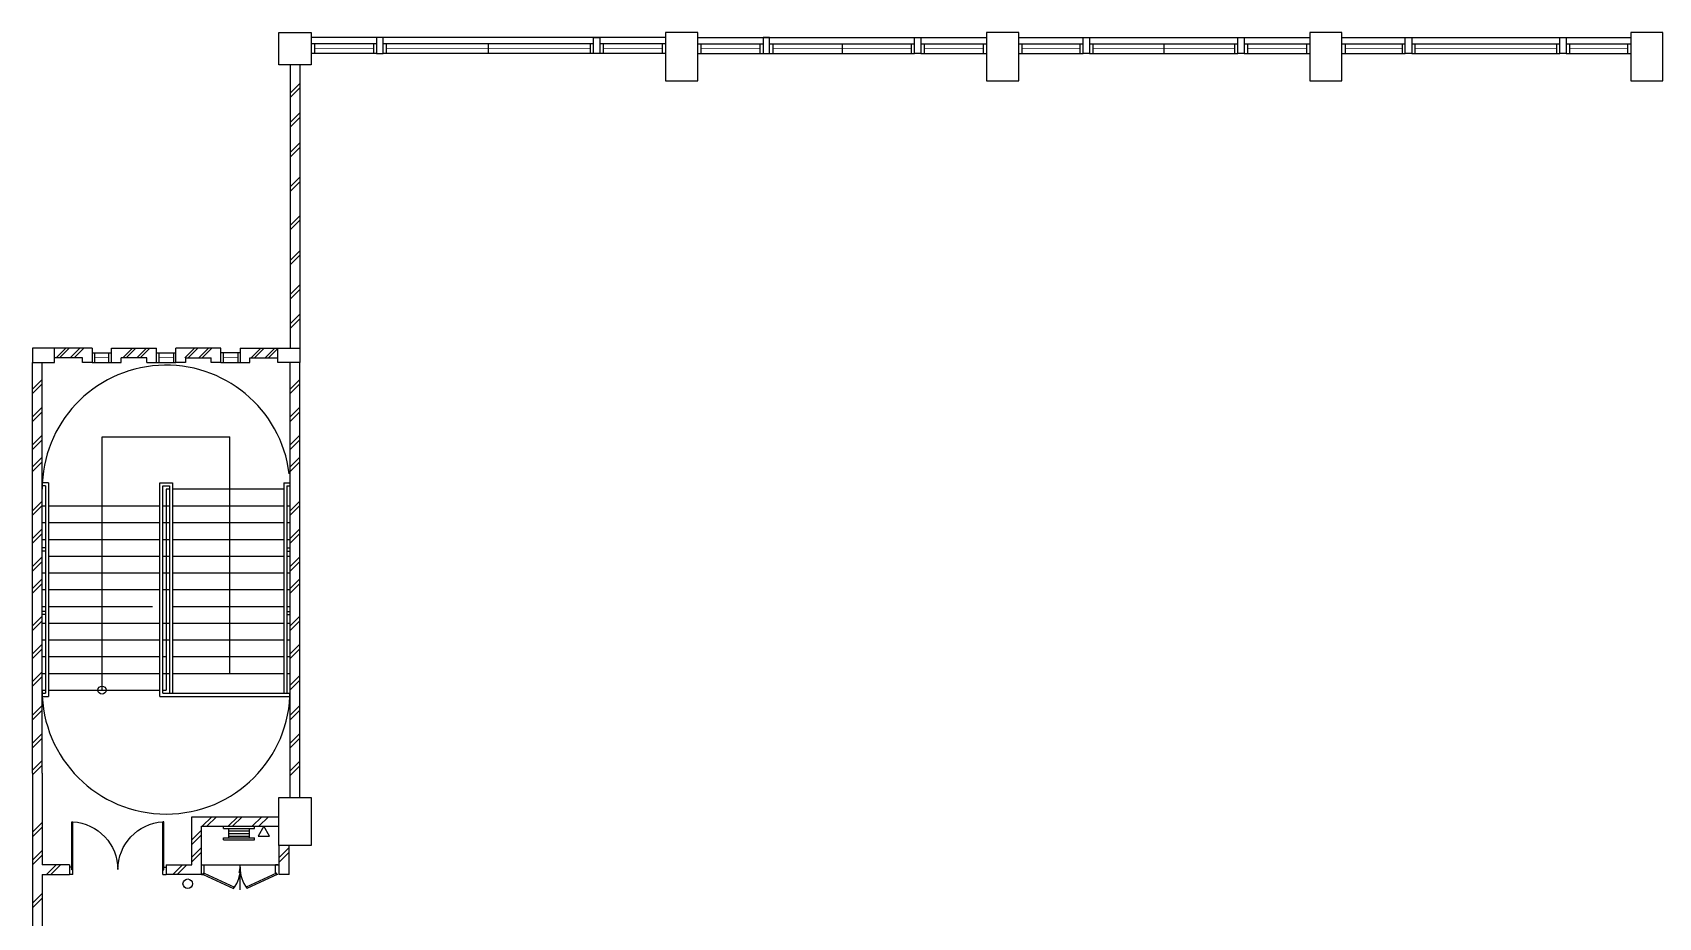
# Model space of a CAD drawing. Extents: x 2325269 to 2400769, y -842699 to -764674.
# Drawn here: x 2325444 to 2350682, y -778414 to -764674 of the extents above; entities that cross this region are included whole.
import ezdxf

# ---------------------------------------------------------------- set-up
doc = ezdxf.new("R2010")
doc.units = 0
doc.header["$LTSCALE"] = 10
doc.header["$MEASUREMENT"] = 0
doc.layers.get('0').update_dxf_attribs({"linetype": 'CONTINUOUS'})
for name, color, linetype in [('-FF', 240, 'CONTINUOUS'), ('COL', 3, 'CONTINUOUS'), ('DIM', 7, 'CONTINUOUS'), ('DOOR', 5, 'CONTINUOUS'), ('DR', 7, 'CONTINUOUS'), ('H', 1, 'CONTINUOUS'), ('hatch', 7, 'CONTINUOUS'), ('partition', 7, 'CONTINUOUS'), ('PL', 5, 'CONTINUOUS'), ('stair', 7, 'CONTINUOUS'), ('WALL', 2, 'CONTINUOUS'), ('WIN', 5, 'CONTINUOUS')]:
    doc.layers.add(name, color=color, linetype=linetype)

# ---------------------------------------------------------------- blocks, each defined once
blk = doc.blocks.new('D1500-1')
at = {"layer": 'DR'}
for p, q in [((38, 77), (38, 821)), ((38, 821), (50, 820)), ((50, 0), (50, 820)), ((1462, 821), (1450, 820)), ((1450, 0), (1450, 820)), ((1462, 77), (1462, 821)), ((38, 115), (0, 115)), ((50, 0), (0, 0)), ((50, 77), (38, 77)), ((1450, 77), (1462, 77)), ((1462, 115), (1500, 115)), ((1450, 0), (1500, 0))]:
    blk.add_line(p, q, dxfattribs=at)
for centre, start, end in [((5, 77), 0.0238, 86.5289), ((1495, 77), 93.4711, 179.9762)]:
    blk.add_arc(centre, 745, start, end, dxfattribs=at)

msp = doc.modelspace()

# ---------------------------------------------------------------- linework, layer by layer
at = {"layer": '-FF', "color": 0}
msp.add_circle((2327853, -777890), 73.3, dxfattribs=at)
at = {"color": 0}
for p, q in [((2335269, -764749), (2329769, -764749)), ((2335769, -764749), (2340252, -764749)), ((2340752, -764749), (2345269, -764749)), ((2345769, -764749), (2350252, -764749))]:
    msp.add_line(p, q, dxfattribs=at)
at = {"layer": 'COL', "color": 0}
for points in [[(2329269, -764674), (2329769, -764674), (2329769, -765174), (2329269, -765174)], [(2329269, -764674), (2329769, -764674), (2329769, -765174), (2329269, -765174)], [(2335269, -764674), (2335269, -765424), (2335769, -765424), (2335769, -764674)], [(2340252, -764674), (2340252, -765424), (2340752, -765424), (2340752, -764674)], [(2345269, -764674), (2345269, -765424), (2345769, -765424), (2345769, -764674)], [(2350252, -764674), (2350252, -765424), (2350752, -765424), (2350752, -764674)], [(2325787, -769574), (2325444, -769574), (2325444, -769799), (2325787, -769799)], [(2329251, -769574), (2329594, -769574), (2329594, -769799), (2329251, -769799)], [(2329269, -776549), (2329769, -776549), (2329769, -777299), (2329269, -777299)]]:
    msp.add_lwpolyline(points, close=True, dxfattribs=at)
at = {"layer": 'DIM', "color": 0}
for p, q in [((2328411, -777031), (2328411, -776999)), ((2328491, -777179), (2328491, -777031)), ((2328811, -777179), (2328811, -777031)), ((2328891, -777031), (2328891, -776999)), ((2328411, -777211), (2328411, -777179)), ((2328891, -777211), (2328891, -777179))]:
    msp.add_line(p, q, dxfattribs=at)
at = {"layer": 'DOOR', "color": 0}
for p, q in [((2328069, -777599), (2328107, -777599)), ((2328069, -777749), (2328094, -777749)), ((2328094, -777749), (2328094, -777724)), ((2328094, -777724), (2328107, -777724)), ((2328108, -777728), (2328094, -777749)), ((2328094, -777749), (2328565, -777962)), ((2328107, -777724), (2328107, -777599)), ((2328108, -777728), (2328580, -777942)), ((2329231, -777728), (2328759, -777942)), ((2329244, -777749), (2328773, -777962)), ((2329215, -777728), (2329229, -777749)), ((2329216, -777724), (2329216, -777599)), ((2329254, -777599), (2329216, -777599)), ((2329229, -777724), (2329216, -777724)), ((2329229, -777749), (2329229, -777724)), ((2329254, -777749), (2329229, -777749))]:
    msp.add_line(p, q, dxfattribs=at)
for centre, start, end in [((2328172, -777655), 322.0346, 2.4491), ((2329167, -777655), 177.5509, 217.9654)]:
    msp.add_arc(centre, 499, start, end, dxfattribs=at)
at = {"layer": 'DR', "color": 0}
msp.add_line((2328662, -777599), (2328662, -777984), dxfattribs=at)
at = {"layer": 'H', "color": 0}
for p, q in [((2329444, -765614), (2329594, -765464)), ((2329444, -765685), (2329594, -765535)), ((2329444, -766071), (2329594, -765921)), ((2329444, -766142), (2329594, -765992)), ((2329444, -766537), (2329594, -766387)), ((2329444, -766608), (2329594, -766458)), ((2329444, -767072), (2329594, -766922)), ((2329444, -767142), (2329594, -766992)), ((2329444, -767669), (2329594, -767519)), ((2329444, -767740), (2329594, -767590)), ((2329444, -768212), (2329594, -768062)), ((2329444, -768282), (2329594, -768132)), ((2329444, -768741), (2329594, -768591)), ((2329444, -768812), (2329594, -768662)), ((2329444, -769198), (2329594, -769048)), ((2329444, -769269), (2329594, -769119)), ((2325813, -769724), (2325963, -769574)), ((2325865, -769724), (2326015, -769574)), ((2326030, -769726), (2326180, -769576)), ((2326092, -769726), (2326242, -769576)), ((2326847, -769724), (2326997, -769574)), ((2326898, -769724), (2327048, -769574)), ((2327063, -769726), (2327213, -769576)), ((2327115, -769726), (2327265, -769576)), ((2327809, -769724), (2327959, -769574)), ((2327861, -769724), (2328011, -769574)), ((2328026, -769726), (2328176, -769576)), ((2328077, -769726), (2328227, -769576)), ((2328838, -769724), (2328988, -769574)), ((2328889, -769724), (2329039, -769574)), ((2329054, -769726), (2329204, -769576)), ((2329106, -769726), (2329256, -769576)), ((2328229, -776849), (2328079, -776999)), ((2328229, -776849), (2328079, -776999)), ((2328300, -776849), (2328150, -776999)), ((2328300, -776849), (2328150, -776999)), ((2328630, -776849), (2328480, -776999)), ((2328630, -776849), (2328480, -776999)), ((2328701, -776849), (2328551, -776999)), ((2328701, -776849), (2328551, -776999)), ((2329002, -776849), (2328852, -776999)), ((2329002, -776849), (2328852, -776999)), ((2329106, -776849), (2328956, -776999)), ((2329106, -776849), (2328956, -776999)), ((2329269, -777489), (2329419, -777339)), ((2329269, -777560), (2329419, -777410)), ((2325810, -777599), (2325660, -777749)), ((2325810, -777599), (2325660, -777749)), ((2325880, -777599), (2325730, -777749)), ((2325880, -777599), (2325730, -777749)), ((2327771, -777599), (2327621, -777749)), ((2327771, -777599), (2327621, -777749)), ((2327841, -777599), (2327691, -777749)), ((2327841, -777599), (2327691, -777749))]:
    msp.add_line(p, q, dxfattribs=at)
at = {"layer": 'hatch', "color": 0}
for p, q in [((2325594, -770059), (2325444, -770209)), ((2325594, -770130), (2325444, -770280)), ((2329594, -770059), (2329444, -770209)), ((2329594, -770130), (2329444, -770280)), ((2325594, -770493), (2325444, -770643)), ((2329594, -770493), (2329444, -770643)), ((2325594, -770564), (2325444, -770714)), ((2329594, -770564), (2329444, -770714)), ((2325594, -770925), (2325444, -771075)), ((2325594, -770997), (2325444, -771147)), ((2329594, -770925), (2329444, -771075)), ((2329594, -770997), (2329444, -771147)), ((2325594, -771266), (2325444, -771416)), ((2329594, -771266), (2329444, -771416)), ((2325594, -771338), (2325444, -771488)), ((2329594, -771338), (2329444, -771488)), ((2325594, -771948), (2325444, -772098)), ((2325594, -772019), (2325444, -772169)), ((2329594, -771948), (2329444, -772098)), ((2329594, -772019), (2329444, -772169)), ((2325594, -772382), (2325444, -772532)), ((2325594, -772453), (2325444, -772603)), ((2329594, -772382), (2329444, -772532)), ((2329594, -772453), (2329444, -772603)), ((2325594, -772814), (2325444, -772964)), ((2325594, -772886), (2325444, -773036)), ((2329594, -772814), (2329444, -772964)), ((2329594, -772886), (2329444, -773036)), ((2325594, -773155), (2325444, -773305)), ((2325594, -773227), (2325444, -773377)), ((2329594, -773155), (2329444, -773305)), ((2329594, -773227), (2329444, -773377)), ((2325594, -773736), (2325444, -773886)), ((2329594, -773736), (2329444, -773886)), ((2325594, -773807), (2325444, -773957)), ((2329594, -773807), (2329444, -773957)), ((2325594, -774170), (2325444, -774320)), ((2325594, -774241), (2325444, -774391)), ((2329594, -774170), (2329444, -774320)), ((2329594, -774241), (2329444, -774391)), ((2325594, -774602), (2325444, -774752)), ((2325594, -774674), (2325444, -774824)), ((2329594, -774659), (2329444, -774809)), ((2329594, -774730), (2329444, -774880)), ((2325594, -775123), (2325444, -775273)), ((2325594, -775194), (2325444, -775344)), ((2329594, -775123), (2329444, -775273)), ((2329594, -775194), (2329444, -775344)), ((2325594, -775557), (2325444, -775707)), ((2329594, -775557), (2329444, -775707)), ((2325594, -775628), (2325444, -775778)), ((2329594, -775628), (2329444, -775778)), ((2325594, -775975), (2325444, -776125)), ((2325594, -776047), (2325444, -776197)), ((2329594, -775989), (2329444, -776139)), ((2329594, -776061), (2329444, -776211)), ((2325594, -776942), (2325444, -777092)), ((2325594, -777013), (2325444, -777163)), ((2328069, -777058), (2327919, -777208)), ((2328069, -777129), (2327919, -777279)), ((2328069, -777327), (2327919, -777477)), ((2325594, -777376), (2325444, -777526)), ((2325594, -777447), (2325444, -777597)), ((2328069, -777398), (2327919, -777548)), ((2328069, -777599), (2329269, -777599)), ((2325594, -778043), (2325444, -778193)), ((2325594, -778115), (2325444, -778265))]:
    msp.add_line(p, q, dxfattribs=at)
msp.add_solid([(2328682, -777724), (2328641, -777724), (2328662, -777599)], dxfattribs=at)
at = {"layer": 'partition', "color": 0}
for p, q in [((2335469, -765424), (2335569, -765424)), ((2340469, -765424), (2340569, -765424))]:
    msp.add_line(p, q, dxfattribs=at)
at = {"layer": 'PL', "color": 0}
for p, q in [((2326369, -769649), (2326669, -769649)), ((2326407, -769649), (2326407, -769799)), ((2327369, -769649), (2327669, -769649)), ((2327407, -769649), (2327407, -769799)), ((2327631, -769649), (2327631, -769799)), ((2328669, -769649), (2328369, -769649)), ((2328631, -769649), (2328631, -769799)), ((2326369, -769799), (2326669, -769799)), ((2327369, -769799), (2327669, -769799)), ((2328669, -769801), (2328369, -769801))]:
    msp.add_line(p, q, dxfattribs=at)
at = {"layer": 'stair', "color": 0}
for p, q in [((2326523, -774884), (2326523, -770951)), ((2326523, -770951), (2328507, -770951)), ((2328507, -774624), (2328507, -770951)), ((2325694, -771664), (2325594, -771664)), ((2325644, -771714), (2325594, -771714)), ((2325644, -771714), (2325644, -774934)), ((2325694, -771664), (2325694, -774984)), ((2327419, -771664), (2327619, -771664)), ((2327419, -774984), (2327419, -771664)), ((2327469, -771714), (2327569, -771714)), ((2327469, -774934), (2327469, -771714)), ((2327519, -771764), (2327519, -773563)), ((2327519, -771764), (2327519, -774884)), ((2327569, -771764), (2327519, -771764)), ((2327569, -771714), (2327569, -774934)), ((2327619, -771664), (2327619, -774934)), ((2329344, -771764), (2327619, -771764)), ((2329344, -771664), (2329344, -774934)), ((2329344, -771664), (2329444, -771664)), ((2329394, -771714), (2329394, -774934)), ((2329394, -771714), (2329444, -771714)), ((2325594, -772024), (2325644, -772024)), ((2325694, -772024), (2327419, -772024)), ((2327469, -772024), (2327519, -772024)), ((2327469, -772024), (2327519, -772024)), ((2327519, -772024), (2327569, -772024)), ((2327619, -772024), (2329344, -772024)), ((2329394, -772024), (2329444, -772024)), ((2325594, -772284), (2325644, -772284)), ((2325694, -772284), (2327419, -772284)), ((2327469, -772284), (2327519, -772284)), ((2327469, -772284), (2327519, -772284)), ((2327519, -772284), (2327569, -772284)), ((2327619, -772284), (2329344, -772284)), ((2329394, -772284), (2329444, -772284)), ((2325594, -772544), (2325644, -772544)), ((2325644, -772676), (2325594, -772676)), ((2325644, -772726), (2325594, -772726)), ((2325694, -772544), (2327419, -772544)), ((2327469, -772544), (2327519, -772544)), ((2327469, -772544), (2327519, -772544)), ((2327519, -772544), (2327569, -772544)), ((2327619, -772544), (2329344, -772544)), ((2329394, -772544), (2329444, -772544)), ((2329394, -772676), (2329444, -772676)), ((2329394, -772726), (2329444, -772726)), ((2325694, -772804), (2327419, -772804)), ((2327469, -772804), (2327519, -772804)), ((2327469, -772804), (2327519, -772804)), ((2327519, -772804), (2327569, -772804)), ((2327619, -772804), (2329344, -772804)), ((2329394, -772804), (2329444, -772804)), ((2325594, -773064), (2325644, -773064)), ((2325694, -773064), (2327419, -773064)), ((2327469, -773064), (2327519, -773064)), ((2327469, -773064), (2327519, -773064)), ((2327519, -773064), (2327569, -773064)), ((2327619, -773064), (2329344, -773064)), ((2329394, -773064), (2329444, -773064)), ((2325594, -773324), (2325644, -773324)), ((2325694, -773324), (2327419, -773324)), ((2327469, -773324), (2327515, -773324)), ((2327469, -773324), (2327519, -773324)), ((2327519, -773324), (2327569, -773324)), ((2327619, -773324), (2329344, -773324)), ((2329394, -773324), (2329444, -773324)), ((2325594, -773584), (2325644, -773584)), ((2325644, -773662), (2325594, -773662)), ((2325644, -773712), (2325594, -773712)), ((2325694, -773584), (2327305, -773584)), ((2327619, -773584), (2329344, -773584)), ((2329394, -773584), (2329444, -773584)), ((2329394, -773662), (2329444, -773662)), ((2329394, -773712), (2329444, -773712)), ((2325594, -773844), (2325644, -773844)), ((2325694, -773844), (2327419, -773844)), ((2327469, -773844), (2327519, -773844)), ((2327519, -773844), (2327569, -773844)), ((2327519, -773844), (2327569, -773844)), ((2327619, -773844), (2329344, -773844)), ((2329394, -773844), (2329444, -773844)), ((2325594, -774104), (2325644, -774104)), ((2325694, -774104), (2327419, -774104)), ((2327469, -774104), (2327519, -774104)), ((2327519, -774104), (2327569, -774104)), ((2327519, -774104), (2327569, -774104)), ((2327619, -774104), (2329344, -774104)), ((2329394, -774104), (2329444, -774104)), ((2325594, -774364), (2325644, -774364)), ((2325694, -774364), (2327419, -774364)), ((2327469, -774364), (2327519, -774364)), ((2327619, -774364), (2329344, -774364)), ((2329394, -774364), (2329444, -774364)), ((2325594, -774624), (2325644, -774624)), ((2325694, -774624), (2327419, -774624)), ((2327469, -774624), (2327519, -774624)), ((2327519, -774624), (2327569, -774624)), ((2327619, -774624), (2329344, -774624)), ((2329394, -774624), (2329444, -774624)), ((2325594, -774884), (2325644, -774884)), ((2325594, -774934), (2325644, -774934)), ((2325594, -774984), (2325694, -774984)), ((2325694, -774884), (2327419, -774884)), ((2327419, -774984), (2329444, -774984)), ((2327469, -774884), (2327519, -774884)), ((2327469, -774934), (2329444, -774934))]:
    msp.add_line(p, q, dxfattribs=at)
msp.add_circle((2326523, -774884), 62.5, dxfattribs=at)
for centre, start, end in [((2327519, -771764), 7.162, 180), ((2327518, -774884), 180, 0)]:
    msp.add_arc(centre, 1925, start, end, dxfattribs=at)
at = {"layer": 'WALL', "color": 0}
for p, q in [((2329444, -765174), (2329444, -769574)), ((2329594, -765174), (2329594, -769574)), ((2326369, -769574), (2325787, -769574)), ((2326219, -769799), (2326219, -769724)), ((2326369, -769574), (2326369, -769799)), ((2326669, -769574), (2327369, -769574)), ((2326669, -769799), (2326669, -769574)), ((2327219, -769724), (2326819, -769724)), ((2326819, -769799), (2326819, -769724)), ((2327219, -769799), (2327219, -769724)), ((2328369, -769574), (2327669, -769574)), ((2327819, -769724), (2327819, -769799)), ((2327819, -769724), (2328219, -769724)), ((2328219, -769799), (2328219, -769724)), ((2328369, -769799), (2328369, -769574)), ((2328669, -769574), (2328669, -769799)), ((2328669, -769574), (2329251, -769574)), ((2328819, -769724), (2329251, -769724)), ((2328819, -769799), (2328819, -769724)), ((2325444, -776174), (2325444, -769799)), ((2325594, -776174), (2325594, -769799)), ((2326369, -769799), (2326219, -769799)), ((2326669, -769799), (2326819, -769799)), ((2328369, -769799), (2328219, -769799)), ((2328669, -769799), (2328819, -769799)), ((2329444, -776549), (2329444, -769799)), ((2329594, -774374), (2329594, -769799)), ((2329444, -776549), (2329444, -770764)), ((2329594, -776549), (2329594, -774374)), ((2325444, -776174), (2325444, -779424)), ((2325594, -776174), (2325594, -777599)), ((2327919, -776849), (2329269, -776849)), ((2327919, -777599), (2327919, -776849)), ((2328069, -776999), (2329244, -776999)), ((2328069, -776999), (2329069, -776999)), ((2328069, -776999), (2329269, -776999)), ((2328069, -777749), (2328069, -776999)), ((2328136, -776999), (2328773, -776999)), ((2328411, -777031), (2328891, -777031)), ((2328491, -777071), (2328811, -777071)), ((2328411, -777179), (2328891, -777179)), ((2328411, -777211), (2328891, -777211)), ((2328491, -777111), (2328811, -777111)), ((2328491, -777151), (2328811, -777151)), ((2329269, -777299), (2329269, -777749)), ((2329427, -777749), (2329427, -777299)), ((2326019, -777599), (2325594, -777599)), ((2325594, -777749), (2326019, -777749)), ((2325594, -777749), (2325594, -779424)), ((2326019, -777599), (2326019, -777749)), ((2327519, -777599), (2327519, -777749)), ((2327519, -777599), (2327919, -777599)), ((2328069, -777749), (2327519, -777749)), ((2329427, -777749), (2329269, -777749))]:
    msp.add_line(p, q, dxfattribs=at)
for points in [[(2330786, -764749), (2330786, -764999), (2330886, -764999), (2330886, -764749)], [(2334252, -764749), (2334252, -764999), (2334152, -764999), (2334152, -764749)], [(2336786, -764749), (2336786, -764999), (2336886, -764999), (2336886, -764749)], [(2339235, -764749), (2339235, -764999), (2339135, -764999), (2339135, -764749)], [(2341852, -764749), (2341852, -764999), (2341752, -764999), (2341752, -764749)], [(2344252, -764749), (2344252, -764999), (2344152, -764999), (2344152, -764749)], [(2346852, -764749), (2346852, -764999), (2346752, -764999), (2346752, -764749)], [(2349252, -764749), (2349252, -764999), (2349152, -764999), (2349152, -764749)], [(2328946, -777152), (2329123, -777152), (2329035, -776999)]]:
    msp.add_lwpolyline(points, close=True, dxfattribs=at)
for points in [[(2326219, -769724), (2325787, -769724)], [(2327219, -769799), (2327369, -769799), (2327369, -769574)], [(2327819, -769799), (2327669, -769799), (2327669, -769574)]]:
    msp.add_lwpolyline(points, dxfattribs=at)
at = {"layer": 'WIN', "color": 0}
for p, q in [((2330786, -764849), (2329769, -764849)), ((2329819, -764849), (2329819, -764999)), ((2330736, -764849), (2330736, -764999)), ((2334152, -764849), (2330886, -764849)), ((2330936, -764849), (2330936, -764999)), ((2332519, -764849), (2332519, -764999)), ((2334102, -764849), (2334102, -764999)), ((2335269, -764849), (2334252, -764849)), ((2334302, -764849), (2334302, -764999)), ((2335219, -764849), (2335219, -764999)), ((2335769, -764849), (2336786, -764849)), ((2335819, -764849), (2335819, -764999)), ((2336736, -764849), (2336736, -764999)), ((2336886, -764849), (2339135, -764849)), ((2336936, -764849), (2336936, -764999)), ((2338011, -764849), (2338011, -764999)), ((2339085, -764849), (2339085, -764999)), ((2339235, -764849), (2340252, -764849)), ((2339285, -764849), (2339285, -764999)), ((2340202, -764849), (2340202, -764999)), ((2340752, -764849), (2341752, -764849)), ((2340802, -764849), (2340802, -764999)), ((2341702, -764849), (2341702, -764999)), ((2341852, -764849), (2344152, -764849)), ((2341902, -764849), (2341902, -764999)), ((2343002, -764849), (2343002, -764999)), ((2344102, -764849), (2344102, -764999)), ((2344252, -764849), (2345269, -764849)), ((2344302, -764849), (2344302, -764999)), ((2345219, -764849), (2345219, -764999)), ((2345769, -764849), (2346752, -764849)), ((2345819, -764849), (2345819, -764999)), ((2346702, -764849), (2346702, -764999)), ((2346852, -764849), (2349152, -764849)), ((2346902, -764849), (2346902, -764999)), ((2349102, -764849), (2349102, -764999)), ((2349252, -764849), (2350252, -764849)), ((2349302, -764849), (2349302, -764999)), ((2350202, -764849), (2350202, -764999)), ((2330786, -764999), (2329769, -764999)), ((2334152, -764999), (2330886, -764999)), ((2335269, -764999), (2334252, -764999)), ((2335769, -764999), (2336786, -764999)), ((2336835, -764999), (2339135, -764999)), ((2339235, -764999), (2340252, -764999)), ((2340752, -764999), (2341752, -764999)), ((2341852, -764999), (2344152, -764999)), ((2344252, -764999), (2345269, -764999)), ((2345769, -764999), (2346752, -764999)), ((2346852, -764999), (2349152, -764999)), ((2349252, -764999), (2350252, -764999)), ((2326631, -769799), (2326631, -769649)), ((2326819, -769799), (2326819, -769724)), ((2328407, -769799), (2328407, -769649))]:
    msp.add_line(p, q, dxfattribs=at)
at = {"layer": 'WIN', "color": 0, "const_width": 10, "flags": 128}
for points in [[(2330736, -764924), (2329819, -764924)], [(2334102, -764924), (2330936, -764924)], [(2334302, -764924), (2335219, -764924)], [(2336736, -764924), (2335819, -764924)], [(2336936, -764924), (2339085, -764924)], [(2339285, -764924), (2340202, -764924)], [(2341702, -764924), (2340802, -764924)], [(2341902, -764924), (2344102, -764924)], [(2344302, -764924), (2345219, -764924)], [(2346702, -764924), (2345819, -764924)], [(2346902, -764924), (2349102, -764924)], [(2349302, -764924), (2350202, -764924)], [(2326407, -769724), (2326631, -769724)], [(2327407, -769724), (2327631, -769724)], [(2328631, -769724), (2328407, -769724)]]:
    msp.add_lwpolyline(points, dxfattribs=at)

# ---------------------------------------------------------------- block references
at = {"layer": 'DR', "color": 0, "xscale": -1, "rotation": 2.668041787501352e-08}
msp.add_blockref('D1500-1', (2327519, -777749), dxfattribs=at)

doc.saveas('drawing.dxf')
